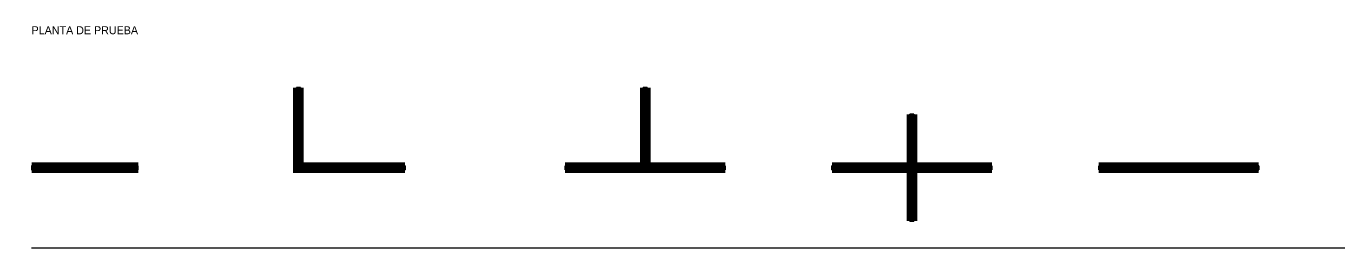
# Model space of a CAD drawing. Header units: metres. Extents: x 0 to 100, y -3 to 5.
# Drawn here: x -0.2 to 49, y -3 to 5.3 of the extents above; entities that cross this region are included whole.
import ezdxf

# ---------------------------------------------------------------- set-up
doc = ezdxf.new("R2010")
doc.units = ezdxf.units.M
doc.layers.add('00', color=8, linetype='Continuous')
for name, color, linetype, transparency in [('Cimiento corrido CC-PRUEBA1 de 0.40 x 0.20 m', 2, 'Continuous', 0.5), ('N1 Muro de 15cm', 1, 'Continuous', 0.5), ('N1 Muro de 15cm - Vano puerta', 42, 'Continuous', 0.5)]:
    doc.layers.add(name, color=color, linetype=linetype, transparency=transparency)

# ---------------------------------------------------------------- blocks, each defined once
blk = doc.blocks.new('xMuro 15')
blk.add_hatch(color=256).paths.add_polyline_path([(0, -0.075), (1, -0.075), (1, 0.075), (0, 0.075)])
blk.add_lwpolyline([(0, -0.075), (1, -0.075), (1, 0.075), (0, 0.075)], close=True)
at = {"color": 250, "flags": 1}
for tag, p in [('ID', (0, -0.175)), ('TIPO', (0, -0.275)), ('ESPESOR', (0, -0.375)), ('LARGO', (0, -0.475)), ('ALTO', (0, -0.575)), ('AREA', (0, -0.675))]:
    blk.add_attdef(tag, p, '', height=0.08, dxfattribs=at)

msp = doc.modelspace()

# ---------------------------------------------------------------- linework, layer by layer
at = {"layer": '00'}
for p, q in [((4, 0.075), (0, 0.075)), ((0, 0.075), (0, -0.075)), ((4, -0.075), (4, 0.075)), ((40, 0.075), (42, 0.075)), ((40, -0.075), (40, 0.075)), ((42, 0.075), (42, -0.075)), ((42.9, 0.075), (46, 0.075)), ((42.9, -0.075), (42.9, 0.075)), ((46, 0.075), (46, -0.075)), ((0, -0.075), (4, -0.075)), ((42, -0.075), (40, -0.075)), ((46, -0.075), (42.9, -0.075)), ((0, -3), (100, -3))]:
    msp.add_line(p, q, dxfattribs=at)
for points in [[(9.925, -0.075), (9.925, 0.075), (9.925, 3), (10.075, 3), (10.075, 0.075), (14, 0.075), (14, -0.075), (10.075, -0.075)], [(26, 0.075), (26, -0.075), (20, -0.075), (20, 0.075), (22.925, 0.075), (22.925, 3), (23.075, 3), (23.075, 0.075)], [(30, -0.075), (30, 0.075), (32.925, 0.075), (32.925, 2), (33.075, 2), (33.075, 0.075), (36, 0.075), (36, -0.075), (33.075, -0.075), (33.075, -2), (32.925, -2), (32.925, -0.075)]]:
    msp.add_lwpolyline(points, close=True, dxfattribs=at)
at = {"layer": 'Cimiento corrido CC-PRUEBA1 de 0.40 x 0.20 m', "const_width": 0.4}
for points in [[(14, 0), (10, 0), (10, 3)], [(23, 0.2), (23, 3)], [(33, 0.2), (33, 2)], [(0, 0), (4, 0)], [(20, 0), (26, 0)], [(30, 0), (36, 0)], [(33, -2), (33, -0.2)], [(40, 0), (46, 0)]]:
    msp.add_lwpolyline(points, dxfattribs=at)

# ---------------------------------------------------------------- block references
at = {"layer": 'N1 Muro de 15cm', "rotation": 90}
for p, xscale in [((10, 0.075), 2.925), ((23, 0.075), 2.925), ((33, 0.075), 1.9250000000000003), ((33, -2), 1.925)]:
    msp.add_blockref('xMuro 15', p, dxfattribs=dict(at, xscale=xscale))
at = {"layer": 'N1 Muro de 15cm'}
for p, xscale in [((0, 0), 4), ((9.925, 0), 4.074999999999999), ((20, 0), 6), ((30, 0), 6), ((40, 0), 2), ((42.9, 0), 3.1000000000000014)]:
    msp.add_blockref('xMuro 15', p, dxfattribs=dict(at, xscale=xscale))
at = {"layer": 'N1 Muro de 15cm - Vano puerta', "xscale": 0.8999999999999986}
msp.add_blockref('xMuro 15', (42, 0), dxfattribs=at)

# ---------------------------------------------------------------- texts
at = {"layer": '00'}
msp.add_text('PLANTA DE PRUEBA', height=0.3, dxfattribs=at).set_placement((0, 5))

doc.saveas('drawing.dxf')
